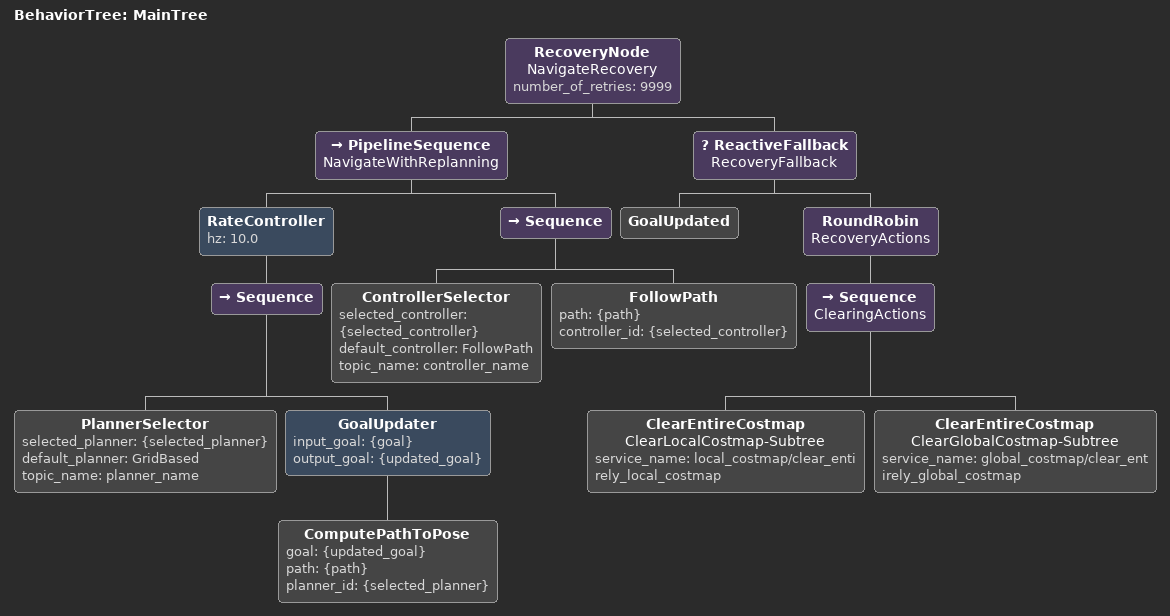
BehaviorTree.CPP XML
<?xml version="1.0" encoding="UTF-8"?>
<root BTCPP_format="3" main_tree_to_execute="MainTree">
  <BehaviorTree ID="MainTree">
    <RecoveryNode name="NavigateRecovery" number_of_retries="9999">
      <PipelineSequence name="NavigateWithReplanning">
        <RateController hz="10.0">
          <Sequence>
            <PlannerSelector selected_planner="{selected_planner}"
                             default_planner="GridBased"
                             topic_name="planner_name"/>
            <GoalUpdater input_goal="{goal}" output_goal="{updated_goal}">
              <ComputePathToPose goal="{updated_goal}" path="{path}"
                                 planner_id="{selected_planner}"/>
            </GoalUpdater>
          </Sequence>
        </RateController>
        <Sequence>
          <ControllerSelector selected_controller="{selected_controller}"
                              default_controller="FollowPath"
                              topic_name="controller_name"/>
          <FollowPath path="{path}" controller_id="{selected_controller}"/>
        </Sequence>
      </PipelineSequence>
      <ReactiveFallback name="RecoveryFallback">
        <GoalUpdated/>
        <RoundRobin name="RecoveryActions">
          <Sequence name="ClearingActions">
            <ClearEntireCostmap name="ClearLocalCostmap-Subtree"
                                service_name="local_costmap/clear_entirely_local_costmap"/>
            <ClearEntireCostmap name="ClearGlobalCostmap-Subtree"
                                service_name="global_costmap/clear_entirely_global_costmap"/>
          </Sequence>
        </RoundRobin>
      </ReactiveFallback>
    </RecoveryNode>
  </BehaviorTree>
</root>
